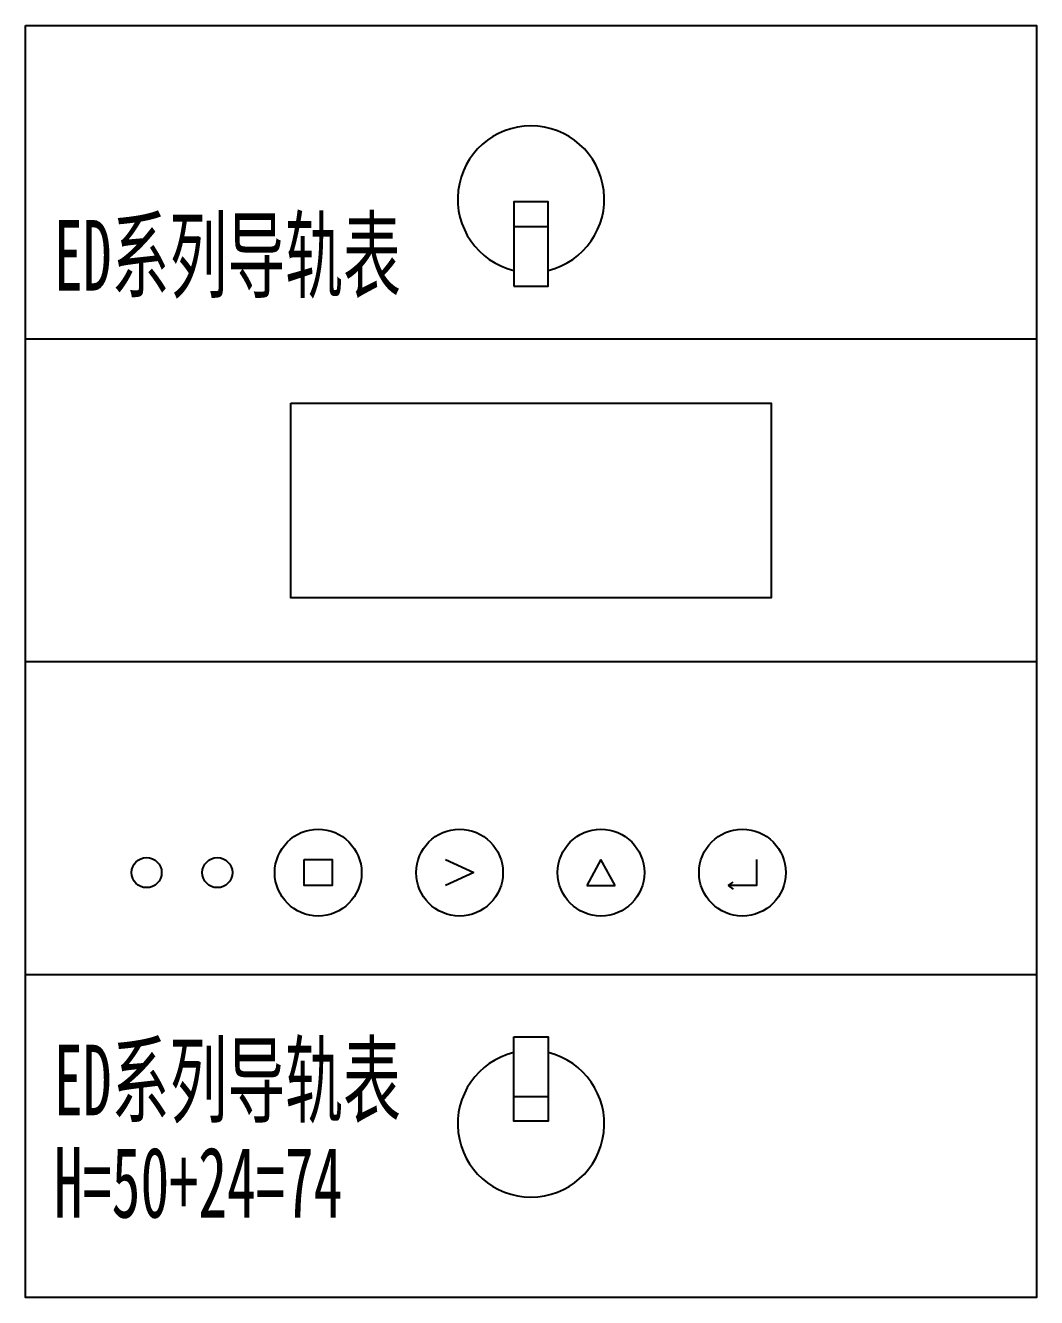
# Model space of a CAD drawing. Extents: x 1424152 to 1424952, y 398144 to 400344.
# Drawn here: x 1424644.9 to 1424716.4, y 399445.1 to 399535.1 of the extents above; entities that cross this region are included whole.
import ezdxf

# ---------------------------------------------------------------- set-up
doc = ezdxf.new("R2010")
doc.units = 0
doc.header["$MEASUREMENT"] = 0
doc.layers.add('LY-二次控制图', color=7, linetype='Continuous', lineweight=18)
doc.styles.add('宋体', font='', dxfattribs={"width": 0.8, "height": 3.5})
doc.styles.get('宋体').set_extended_font_data('SimSun')

# ---------------------------------------------------------------- blocks, each defined once
blk = doc.blocks.new('ED系列导轨表-海恩德')
for p, q in [((34.531, 30.784), (36.969, 30.784)), ((29.699, -14.014), (31.7, -14.937)), ((40.7, -14.014), (39.699, -15.859)), ((41.7, -15.859), (40.7, -14.014)), ((31.7, -14.937), (29.699, -15.859)), ((39.699, -15.859), (41.7, -15.859)), ((49.699, -15.859), (50.043, -15.611)), ((49.699, -15.859), (50.043, -16.107)), ((34.531, -30.784), (36.969, -30.784))]:
    blk.add_line(p, q)
at = {"color": 1}
blk.add_line((0, 0), (71.5, 0), dxfattribs=at)
for points in [[(0, 45), (71.5, 45), (71.5, -45), (0, -45)], [(34.531, 26.558), (36.969, 26.558), (36.969, 32.526), (34.531, 32.526)], [(18.772, 18.282), (52.728, 18.282), (52.728, 4.503), (18.772, 4.503)], [(19.699, -14.014), (21.7, -14.014), (21.7, -15.859), (19.699, -15.859)], [(34.531, -26.558), (36.969, -26.558), (36.969, -32.526), (34.531, -32.526)]]:
    blk.add_lwpolyline(points, close=True)
at = {"color": 3}
blk.add_lwpolyline([(0, 22.831), (71.5, 22.831), (71.5, -22.169), (0, -22.169)], close=True, dxfattribs=at)
blk.add_lwpolyline([(51.7, -14.014), (51.7, -15.859), (49.699, -15.859)])
for centre, radius in [((20.7, -14.937), 3.069), ((30.7, -14.937), 3.069), ((40.7, -14.937), 3.069), ((50.7, -14.937), 3.069), ((8.569, -14.937), 1.063), ((13.569, -14.937), 1.063)]:
    blk.add_circle(centre, radius)
for centre, start, end in [((35.75, 32.711), 283.60377, 256.39623), ((35.75, -32.711), 103.60377, 76.39623)]:
    blk.add_arc(centre, 5.183, start, end)
at = {"layer": 'LY-二次控制图', "color": 4, "lineweight": -3, "style": '宋体', "width": 0.6}
for s, p in [('ED系列导轨表', (2.01, 26.241)), ('ED系列导轨表', (2.01, -32.11)), ('H=50+24=74', (2.01, -39.344))]:
    blk.add_text(s, height=5, dxfattribs=at).set_placement(p)

msp = doc.modelspace()

# ---------------------------------------------------------------- block references
at = {"color": 6}
msp.add_blockref('ED系列导轨表-海恩德', (1424644.917, 399490.093), dxfattribs=at)

doc.saveas('drawing.dxf')
